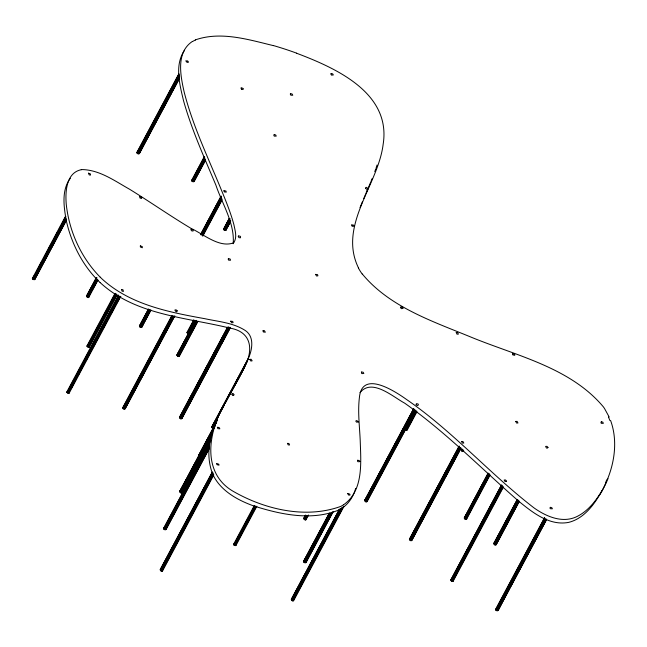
<?xml version="1.0" encoding="UTF-8"?>
<svg xmlns="http://www.w3.org/2000/svg" width="647" height="647" viewBox="0 0 647 647"><rect width="100%" height="100%" fill="white"/><g stroke="black" fill="none" stroke-linecap="round" stroke-linejoin="round"><path stroke-width="0.97" d="M208.997 449.123L166.069 529.521L164.087 529.464L163.634 528.251L210.768 439.976M166.069 529.521L166.077 528.914M365.474 188.164L366.032 187.371L366.8 187.436L367.908 189.029L366.631 189.28L365.466 188.253M415.657 410.683L367.116 501.595L365.838 501.854L364.738 500.228L413.74 408.459M367.116 501.595L367.173 501.004M198.839 456.717L198.483 455.512L217.149 420.558M230.251 327.924L181.839 418.585L180.529 418.803L179.502 417.161L227.461 327.333M181.839 418.585L220.651 345.482M217.02 420.526L212.814 428.395L211.787 426.753L248.181 358.592M210.534 439.41L182.074 492.723L180.748 492.909L179.753 491.267L216.616 422.232M182.074 492.723L188.245 480.794M233.203 243.733C234.804 223.061 222.236 204.096 215.896 185.131C204.226 157.342 191.666 129.772 183.522 100.681C179.712 84.539 174.342 65.21 184.5 50.296M547.977 447.457L547.265 448.161L546.472 448.015L545.591 446.422L546.958 446.333L547.993 447.409M460.996 448.322L411.751 540.544L410.376 540.641L409.527 538.983L459.184 445.993M411.751 540.544L417.986 528.639M490.078 474.979L466.584 519.217L465.209 519.323L464.36 517.657L488.153 473.094M466.584 519.217L466.746 518.676M519.444 501.11L496.12 544.798L494.737 544.903L493.887 543.237L517.22 499.549M496.12 544.798L519.145 501.441M376.15 167.856L377.047 165.025M354.928 490.749L355.704 488.445M213.825 474.89L162.494 571.01L161.103 571.083L160.31 569.417L212.103 472.415M162.494 571.01L162.68 570.476M374.775 171.641L375.81 168.802M343.986 506.366L293.592 600.739L292.193 600.788L291.425 599.13L339.481 509.116M293.592 600.739L293.495 599.575M503.512 486.892L453.118 581.281L451.711 581.338L450.943 579.672L501.304 485.355M453.118 581.281L453.312 580.755M605.835 482.144L606.789 479.637M607.768 478.521C615.03 460.284 617.448 439.305 610.614 420.558M371.127 181.103L372.114 178.612M461.376 449.681L462.112 451.347L462.904 451.525L463.729 450.797M33.183 277.749L32.35 278.485L32.625 279.116L34.703 279.601L66.18 220.53M360.039 207.582L362.401 201.799M405.054 429.632L406.51 430.328L407.343 429.6M354.677 491.518C352.186 498.311 347.787 504.506 341.632 508.421A73.216 40.292 25.3 0 1 338.745 510.022C311.498 521.183 280.539 514.47 253.454 505.849C237.223 499.994 220.465 490.652 212.758 474.397C198.241 436.426 227.784 401.641 243.442 369.025C253.357 352.089 253.22 332.065 229.944 328.118C185.471 317.192 135.53 315.186 100.131 282.577M370.788 181.928L367.658 189.385M363.792 198.492L365.547 194.351M365.895 193.526L366.954 191.043M222.964 407.181C208.091 433.619 202.163 473.167 232.928 491.17C264.607 509.44 305.497 519.12 340.718 506.423A73.216 40.292 25.3 0 0 343.541 504.773M222.859 407.133C231.335 390.359 242.002 374.645 248.925 357.104C252.387 348.684 254.182 336.666 245.52 330.666C233.494 322.756 218.597 321.672 204.864 318.696C168.713 312.178 130.047 304.608 102.064 278.954A59.847 37.922 39.7 0 1 100.245 277.167M117.22 294.773L89.229 347.204L87.151 346.614L87.183 345.482L87.838 345.312M89.229 347.204L89.488 346.703M256.883 506.229L235.888 545.55L233.81 544.96L233.85 543.828L234.497 543.666M235.888 545.55L235.92 544.418M32.35 278.485L65.226 216.794M33.652 276.876L34.582 275.129M36.911 270.761L37.849 269.015M38.78 267.268L39.718 265.521M40.179 264.647L41.117 262.892M44.384 256.778L46.244 253.284M48.582 248.917L52.779 241.048M53.709 239.301L57.915 231.44M59.314 228.82L61.174 225.318M63.98 220.077L65.84 216.583M32.625 279.116L65.29 217.95M33.288 279.625L65.954 218.46M48.169 253.098L49.099 251.351M34.081 279.811L66.277 219.511M34.703 279.601L66.431 220.182M179.462 78.465L139.34 153.614L137.366 153.59L136.889 152.377L178.887 73.726M136.897 152.975L178.879 74.235M137.366 153.59L179.365 74.939M138.126 153.97L179.648 76.192M151.463 130.29L139.34 153.614M152.393 128.543L156.598 120.682M157.528 118.935L158.458 117.188M158.927 116.306L171.528 92.715M172.458 90.968L176.655 83.107M177.593 81.352L178.523 79.605M138.879 153.978L179.47 77.955M88.89 296.415L88.704 297.499L88.016 297.604L86.496 296.124L96.29 277.773M96.16 278.194L86.496 296.124M86.641 296.755L96.913 277.531M87.224 297.321L97.026 278.97M88.016 297.604L97.341 280.127M92.157 290.293L96.354 282.432M88.704 297.499L98.037 280.022M86.924 345.975L114.915 293.544M87.151 346.614L115.611 293.309M87.782 347.148L116.242 293.843M88.574 347.374L116.573 294.943M69.148 392.195L69.051 393.303L68.38 393.449L66.778 392.017L118.571 295.024M66.981 392.656L118.765 295.655M72.876 381.787L74.276 379.166M93.872 342.465L94.81 340.71M99.007 332.849L99.937 331.102M113.937 304.883L114.875 303.136M67.587 393.198L119.38 296.205M68.38 393.449L120.172 296.447M71.477 387.828L75.683 379.959M78.012 375.592L78.95 373.845M83.148 365.976L84.078 364.229M86.415 359.861L87.345 358.115M91.542 350.245L94.81 344.131M96.678 340.637L99.007 336.27M103.213 328.401L104.143 326.654M108.34 318.793L109.278 317.046M111.608 312.671L113.945 308.304M116.743 303.063L120.01 296.941M69.051 393.303L120.843 296.31M205.35 160.521L194.157 181.492L192.183 181.467L191.706 180.254L204.306 156.663M191.714 180.861L204.298 157.172M192.183 181.467L204.784 157.868M192.943 181.847L205.075 159.13M194.618 180.02L205.35 159.922M193.696 181.856L205.358 160.011M150.8 310.39L141.936 326.994L140.084 327.204L139.404 326.007L148.268 309.403M148.632 308.967L139.404 326.007M139.526 326.63L148.389 310.026M140.084 327.204L149.408 309.727M140.86 327.511L150.193 310.034M143.683 322.877L141.936 326.994M144.621 321.13L148.349 314.135M141.572 327.431L150.905 309.953M200.408 234.796L221.145 195.968M200.796 234.505L221.072 196.534M201.395 233.616L214.464 209.143M215.394 207.396L220.821 197.246M201.67 234.254L221.476 197.157M201.929 235.557L221.784 198.378M202.705 235.637L222.131 199.252M202.762 236.195L221.808 200.53M174.836 315.857L125.203 408.815L123.237 408.815L122.744 407.602L171.56 316.165M122.76 408.208L172.021 315.946M123.237 408.815L172.927 315.752M123.998 409.187L173.663 316.165M125.186 408.217L138.248 383.744M140.116 380.25L144.313 372.389M144.782 371.515L159.243 344.422M160.181 342.675L164.378 334.806M165.309 333.059L170.905 322.578M171.342 321.761L173.954 316.876M124.75 409.187L174.391 316.205M230.275 222.212L226.078 230.081L224.137 230.114L223.603 228.909L229.2 218.419M224.509 227.647L229.175 218.904M223.644 229.515L229.24 219.034M224.137 230.114L230.203 218.759M224.905 230.478L230.033 220.87M227.445 226.846L229.774 222.479M225.641 230.461L230.777 220.853M188.544 333.884L186.967 332.437L193.809 319.731M187.153 333.076L193.679 320.839M187.751 333.626L194.286 321.389M198.022 321.219L179.356 356.173L178.151 356.546L176.898 354.96L195.095 320.88M190.412 330.124L176.898 354.96M190.881 329.242L195.079 321.381M176.914 355.567L195.58 320.613M177.391 356.173L196.526 320.346M178.151 356.546L196.817 321.591M178.904 356.546L197.537 321.494M179.413 417.736L227.825 327.067M180.497 415.989L181.435 414.242M183.764 409.875L186.562 404.626M187.032 403.752L187.97 402.005M188.9 400.258L193.097 392.397M194.035 390.642L208.027 364.431M208.965 362.684L212.693 355.688M214.092 353.068L225.293 332.097M225.763 331.224L227.55 327.875M179.801 418.366L228.666 326.856M180.529 418.803L229.386 327.301M181.306 418.892L230.162 327.382M221.12 344.608L227.186 333.245M227.655 332.372L230.34 327.35M211.706 427.327L247.631 360.039M212.79 425.572L218.856 414.217M219.325 413.344L225.391 401.981M225.86 401.108L226.79 399.361M227.72 397.614L231.925 389.745M232.855 387.998L247.316 360.913M212.095 427.95L224.226 405.232M225.156 403.485L244.76 366.784M198.427 456.103L216.624 422.022M179.648 491.833L215.111 425.419M186.837 478.74L179.753 491.267M188.237 476.119L192.434 468.25M193.364 466.503L195.701 462.136M198.031 457.769L199.43 455.148M199.899 454.275L202.236 449.9M203.166 448.153L205.964 442.912M206.433 442.038L212.499 430.676M213.429 428.929L215.297 425.435M213.308 429.632L214.707 427.012M180.028 492.456L212.693 431.29M180.748 492.909L212.006 434.363M200.918 456.297L203.716 451.056M206.053 446.689L206.983 444.942M181.524 493.006L211.383 437.081M200.861 456.887L203.19 452.512M204.129 450.765L209.725 440.283M188.706 479.92L208.302 443.219M208.771 442.346L209.709 440.591M163.626 528.85L210.768 440.567M164.087 529.464L209.814 443.826M164.839 529.853L209.167 446.834M165.6 529.877L209.458 447.732M160.124 569.95L212.386 472.075M165.575 560.448L167.444 556.954M168.843 554.333L173.04 546.464M175.377 542.097L179.575 534.236M180.505 532.489L181.443 530.734M185.64 522.873L186.571 521.126M187.04 520.253L187.978 518.506M190.307 514.13L193.105 508.89M195.443 504.523L199.64 496.653M200.57 494.906L201.508 493.16M203.837 488.792L204.767 487.045M205.706 485.299L206.636 483.552M207.105 482.678L208.035 480.931M210.841 475.682L212.701 472.189M160.424 570.589L212.685 472.714M161.103 571.083L213.364 473.208M161.896 571.244L213.219 475.116M366.356 191.933L367.52 189.757M233.583 544.329L254.117 505.881M233.81 544.96L254.805 505.639M234.44 545.494L255.436 506.172M235.233 545.72L256.228 506.399M306.274 519.387L305.287 519.986L303.718 518.538L305.578 515.044M303.718 518.538L305.424 515.449M303.896 519.169L305.764 515.675M304.494 519.727L306.832 515.352M305.287 519.986L307.616 515.619M305.966 519.856L308.603 515.012M333.14 511.72L306.08 562.405L304.219 562.599L303.548 561.394L329.21 513.338M303.548 561.394L329.121 513.775M303.661 562.025L329.792 513.087M304.219 562.599L330.342 513.661M304.996 562.906L332.057 512.23M307.365 559.154L306.08 562.405M308.304 557.407L312.501 549.546M313.431 547.799L317.637 539.93M319.966 535.562L320.896 533.815M321.834 532.069L327.431 521.579M328.361 519.832L331.628 513.718M305.707 562.833L332.768 512.149M291.231 599.656L339.287 509.65M292.501 598.03L293.431 596.283M294.369 594.536L298.566 586.667M299.496 584.92L301.834 580.553M304.163 576.186L306.969 570.945M309.298 566.57L313.496 558.709M314.434 556.962L318.162 549.966M320.961 544.725L321.899 542.979M322.829 541.232L324.697 537.738M326.096 535.109L327.026 533.363M331.232 525.501L333.561 521.134M334.491 519.387L337.297 514.139M337.758 513.265L338.696 511.518M291.522 600.295L340.516 508.534M292.193 600.788L342.117 507.288M292.986 600.966L343.379 506.585M364.682 500.81L413.684 409.033M368.515 493.79L364.738 500.228M369.445 492.043L390.909 451.841M391.378 450.967L393.708 446.6M394.646 444.853L397.444 439.612M397.913 438.739L398.843 436.984M399.773 435.237L403.979 427.376M404.44 426.502L410.974 414.266M411.443 413.393L413.773 409.017M365.102 501.433L414.112 409.64M365.838 501.854L414.856 410.052M405.993 427.885L410.19 420.016M411.589 417.396L415.325 410.408M366.606 501.918L415.706 410.109M405.718 430.142L415.981 410.918M406.51 430.328L416.773 411.104M407.133 430.126L416.927 411.767M409.365 539.525L459.03 446.511M411.516 536.112L415.714 528.251M416.652 526.504L420.849 518.635M423.178 514.268L427.384 506.399M428.314 504.652L429.244 502.905M433.45 495.044L435.779 490.677M436.709 488.922L440.914 481.061M442.774 477.567L447.441 468.824M448.379 467.077L449.309 465.33M450.247 463.584L452.577 459.216M453.507 457.469L455.844 453.094M458.019 449.026L458.885 447.392M409.688 540.156L459.37 447.117M410.376 540.641L460.066 447.587M411.168 540.787L460.858 447.732M418.447 527.766L424.513 516.403M424.982 515.53L444.578 478.829M445.047 477.955L460.704 448.622M461.448 450.838L462.379 449.091M462.112 451.347L463.042 449.6M464.198 518.207L487.992 473.636M466.81 513.92L464.36 517.657M469.148 509.545L471.477 505.178M474.283 499.937L478.012 492.941M479.411 490.321L483.608 482.46M484.546 480.713L486.876 476.338M464.522 518.837L488.784 473.394M465.209 519.323L489.472 473.879M466.002 519.468L489.795 474.898M450.749 580.197L501.595 484.983M454.817 573.331L457.154 568.964M459.952 563.715L462.281 559.348M464.619 554.98L467.417 549.74M469.746 545.364L470.684 543.617M471.614 541.871L473.952 537.503M474.882 535.756L475.82 534.01M480.017 526.14L482.347 521.773M484.684 517.406L487.482 512.157M489.811 507.79L494.017 499.929M494.947 498.182L495.877 496.435M500.511 487.757L501.894 485.161M451.04 580.836L501.91 485.573M451.711 581.338L502.598 486.043M489.407 511.955L490.345 510.208M452.504 581.507L502.921 487.086M493.726 543.787L517.058 500.091M494.947 542.121L495.877 540.374M496.807 538.627L499.144 534.26M500.074 532.505L501.013 530.758M501.474 529.885L502.412 528.138M504.741 523.771L507.539 518.53M509.876 514.155L514.074 506.294M515.012 504.547L517.341 500.18M494.049 544.418L517.851 499.856M494.737 544.903L518.538 500.333M495.529 545.049L518.862 501.352C481.036 468.331 445.791 432.115 404.618 403.121C392.866 396.813 371.847 377.808 359.983 392.664M546.61 519.622L498.077 610.509L496.12 610.493L495.626 609.288L544.62 517.527M495.642 609.886L544.604 518.037M496.12 610.493L545.106 518.74M496.872 610.873L545.866 519.12M504.595 597.666L498.077 610.509M505.064 596.793L509.262 588.932M510.2 587.185L511.13 585.438M511.599 584.556L514.397 579.316M515.327 577.569L517.665 573.202M518.126 572.328L529.327 551.357M530.726 548.729L546.125 519.897M497.624 610.873L546.618 519.12M601.734 490.984C595.741 501.101 588.034 510.976 577.326 516.363C562.793 523.787 546.108 516.541 533.88 507.798C489.73 473.774 452.69 431.137 406.551 399.49C394.605 390.99 361.778 369.534 359.368 397.84C357.67 412.147 359.619 426.551 360.225 440.866C360.88 462.459 363.76 490.62 343.565 504.789M599.793 494.607C592.66 506.593 582.834 518.878 568.656 522.38C549.481 526.076 532.756 512.594 518.789 501.296M66.778 392.017L67.749 391.395M186.967 332.437L187.953 331.838M358.325 421.901L356.578 422.184L355.761 421.06L356.732 420.501L358.333 421.884M70.329 178.281C61.287 190.315 63.859 206.886 66.285 220.659C71.348 243.037 82.007 264.469 98.287 280.806A59.847 37.922 39.7 0 0 100.148 282.561M233.777 242.585C237.433 237.328 235.015 230.381 233.899 224.671C230.397 211.561 225.059 199.025 219.931 186.49C207.056 155.442 192.563 124.814 184.193 92.141C180.481 75.715 175.774 52.561 192.329 41.473M223.603 228.909L224.04 228.52M122.744 407.602L123.941 407.23M495.626 609.288L496.831 608.916M136.889 152.377L137.35 152.013M191.706 180.254L192.167 179.89M163.634 528.251L164.103 527.895M198.483 455.512L198.993 455.197M179.502 417.161L180.036 416.862M211.787 426.753L212.321 426.454M409.527 538.983L410.117 538.733M493.887 543.237L494.478 542.995M195.345 39.896C220.732 31.007 248.367 39.564 273.366 45.622M160.31 569.417L160.909 569.19M291.425 599.13L292.032 598.904M450.943 579.672L451.549 579.445M81.287 169.708C66.067 172.717 65.177 192.038 66.269 204.412C69.205 231.456 81.077 257.749 100.22 277.183M304.025 518.069L304.705 517.94M303.92 560.965L304.632 560.892M232.896 393.691L231.755 393.877L231.675 394.387L233.017 395.479M233.13 395.495L234.182 394.775L233.066 393.716M296.593 53.232C336.076 68.161 391.459 93.031 383.129 144.483C377.994 185.414 337.823 225.577 358.487 267.931M241.468 89.165L242.981 89.553L243.401 88.647L241.404 87.677L240.959 88.016L241.46 89.157M362.28 273.972C389.631 307.09 432.358 321.179 470.862 337.055C516.646 355.931 570.169 367.375 603.384 406.874A56.135 37.194 28.1 0 1 604.516 408.516L609.183 417.032M177.189 310.811L176.016 309.767L174.836 310.05L176.041 311.725L176.768 311.765L177.189 310.827M181.532 417.388L181.928 418.011M495.958 543.626L496.281 544.256M34.639 278.445L34.914 279.083M226.046 229.467L226.078 230.081M179.34 355.575L179.356 356.173M194.149 180.893L194.157 181.492M606.077 482.298A260.013 156.752 37.5 0 1 599.906 494.688M608.01 478.667A260.013 156.752 37.5 0 1 601.847 491.065M608.423 417.024A73.257 46.624 31.2 0 1 609.886 420.518M362.158 274.005A55.804 37.016 28 0 1 358.365 267.947M273.366 45.541A231.375 143.003 26.2 0 1 296.609 53.151M192.45 41.57A48.169 29.164 24.1 0 1 195.483 40.025M233.777 242.585A10.829 7.174 28.1 0 1 233.518 242.851C219.293 248.197 203.401 234.044 190.994 228.367C170.129 215.88 150.193 201.929 129.489 189.191C114.843 180.99 99.986 170.121 82.606 169.579A28.751 16.49 39 0 0 81.271 169.684M416.118 404.254C417.048 407.505 420.51 403.728 416.644 403.647L416.118 404.254M249.774 359.457L250.874 361.066L252.16 360.816L251.052 359.206L249.774 359.457M223.927 190.76L224.266 191.941L226.288 192.135L225.949 190.954L223.927 190.76M230.744 321.195L231.772 322.837L233.082 322.618L232.774 321.422L230.744 321.195M263.03 330.787L263.337 331.984L265.367 332.21L264.34 330.568L263.03 330.787M315.558 274.401L316.585 276.034L317.895 275.816L317.588 274.619L315.558 274.393M461.554 441.553L462.419 443.122L463.81 443.049L462.92 441.472L461.57 441.545M515.732 421.448L516.597 423.073L517.972 422.984L517.107 421.351L515.732 421.448M216.761 463.681L216.971 464.692L219.001 465.185L218.799 464.174L216.761 463.681M347.746 493.645L348.628 495.092L350.003 495.092L349.825 494.09L347.746 493.645M506.488 481.222L505 481.538L504.159 480.001L505.55 479.977L506.488 481.222M88.51 173.186L89.197 174.916L90.507 175.086L90.434 173.938L88.51 173.186M512.618 353.715L512.691 354.871L514.761 355.349L514.697 354.192L512.618 353.715M456.24 332.509L456.96 334.175L458.375 334.151L457.655 332.485L456.24 332.509M140.367 245.876L140.342 246.992L142.316 247.769L142.348 246.653L140.367 245.876M287.478 443.381L288.158 444.901L289.589 444.982L288.918 443.462L287.478 443.381M121.523 289.557L122.073 291.158L123.448 291.425L122.962 289.719L121.523 289.557M238.517 236.009L238.209 236.478L238.986 237.659L240.458 237.789L240.579 236.689L239.98 236.139L238.517 236.009M139.744 196.567L139.922 197.99L141.556 198.516L141.725 197.464L139.744 196.567M400.922 307.026L400.566 307.462L401.245 308.668L403.097 308.449L402.418 307.244L400.922 307.026M331.135 73.604L330.787 74.017L331.507 75.157L333.342 74.963L332.623 73.823L331.135 73.604M191.245 229.159L190.889 229.588L191.552 230.801L193.024 231.068L193.267 230.025L191.245 229.159M361.673 372.001L361.414 373.052L361.964 373.626L363.832 373.448L363.169 372.243L361.673 372.001M357.686 460.268L357.484 461.214L358.066 461.748L359.894 461.61L359.174 460.51L357.686 460.268M274.191 134.6L273.81 135.563L274.312 136.145L276.245 136.121L275.695 134.948L274.191 134.6M351.742 224.954L352.105 226.28L354.055 226.272L353.545 225.075L351.742 224.954M228.593 258.622L228.14 258.994L228.634 260.199L230.599 260.207L230.106 259.002L228.593 258.622M601.33 421.771L600.893 422.742L601.37 423.348L603.336 423.356L602.842 422.151L601.33 421.771M290.738 93.718L290.285 94.058L290.794 95.214L292.751 95.255L292.242 94.106L290.738 93.718M188.212 62.08L187.023 62.387L185.77 60.842L187.711 60.923L188.212 62.08M550.322 507.329L549.942 508.186L550.451 508.736L552.392 508.793L551.834 507.701L550.322 507.329M217.845 427.263L217.4 427.562L217.902 428.678L219.843 428.807L219.341 427.691L217.845 427.263"/></g></svg>
